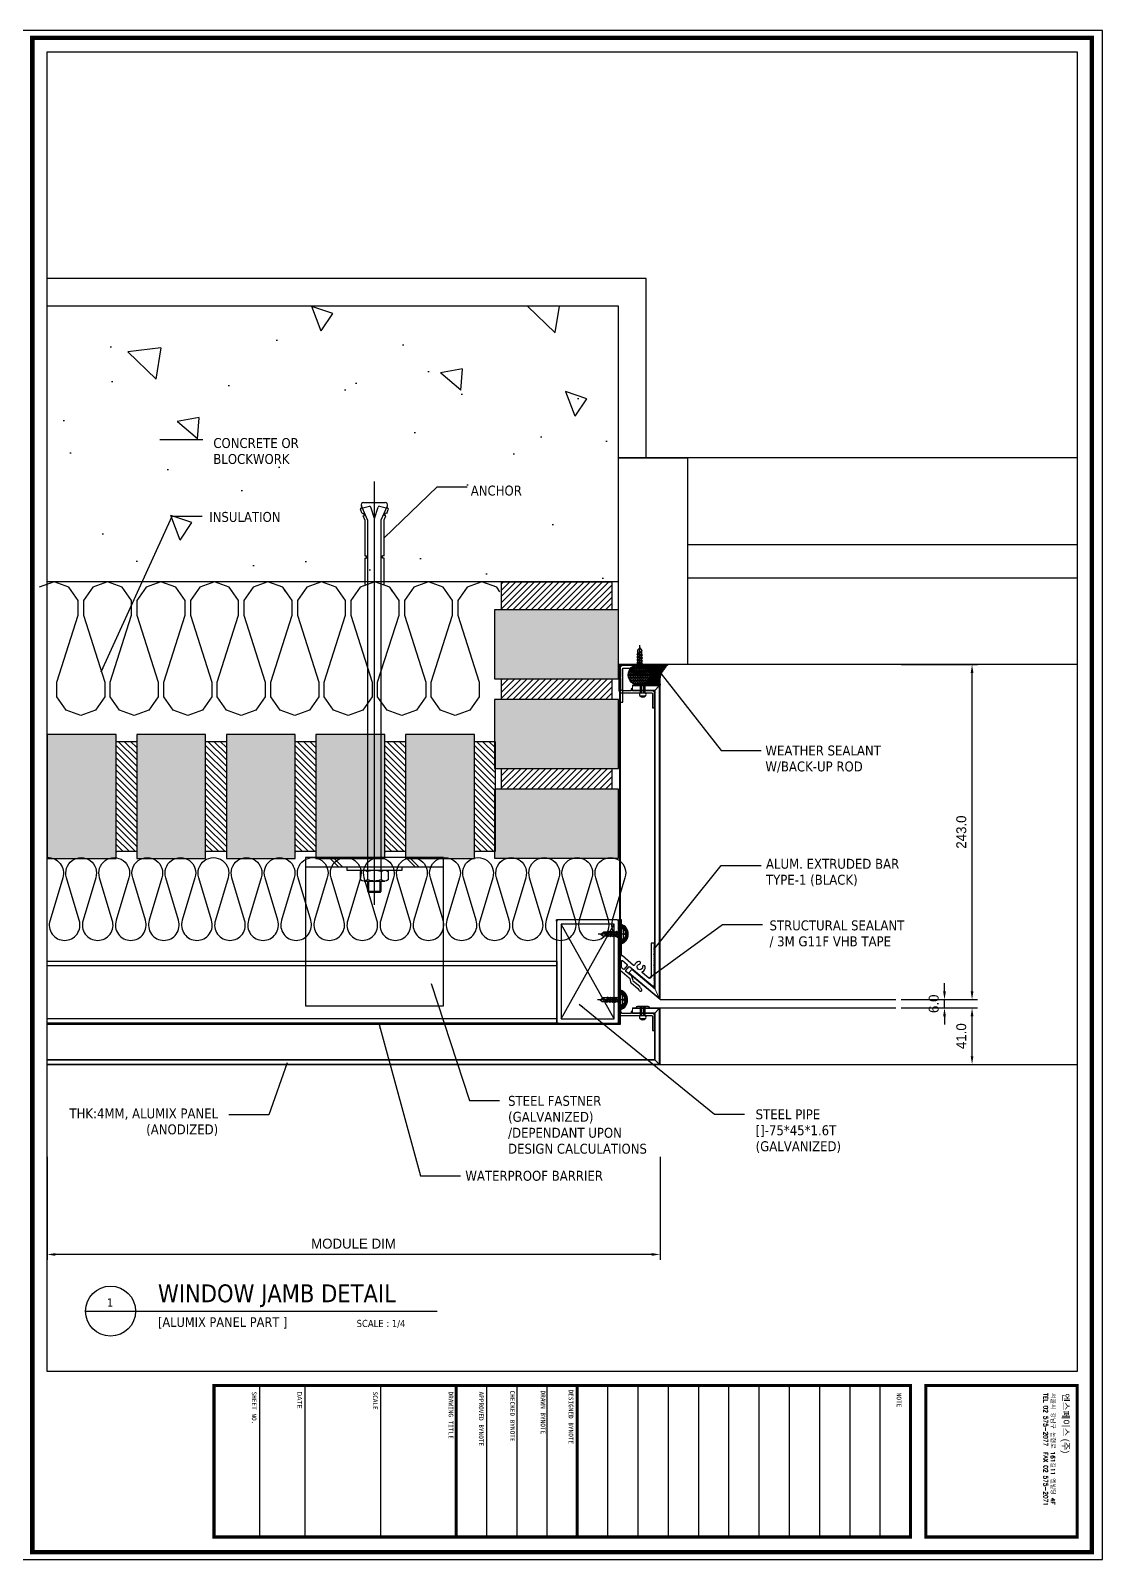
# Model space of a CAD drawing. Header units: millimetres. Extents: x 7297 to 60227, y -7497 to 19324.
# Drawn here: x 9277 to 10055, y 6615 to 7723 of the extents above; entities that cross this region are included whole.
import ezdxf

# ---------------------------------------------------------------- set-up
doc = ezdxf.new("R2010")
doc.units = ezdxf.units.MM
doc.linetypes.add('HIDDEN', pattern=[0.375, 0.25, -0.125])
for name, color, linetype in [('NS_AL_MOLD', 7, 'Continuous'), ('NS_BRACKET_NUTS', 1, 'Continuous'), ('NS_BRICK', 14, 'Continuous'), ('NS_CAULKING', 8, 'Continuous'), ('NS_COL_CYAN', 4, 'Continuous'), ('NS_COL_D-GREY', 8, 'Continuous'), ('NS_COL_GREEN', 3, 'Continuous'), ('NS_COL_MAGENTA', 6, 'Continuous'), ('NS_COL_RED', 1, 'Continuous'), ('NS_COL_WHITE', 7, 'Continuous'), ('NS_COL_YELLOW', 2, 'Continuous'), ('NS_CON', 8, 'Continuous'), ('NS_CON_LINE', 2, 'Continuous'), ('NS_DIM', 1, 'Continuous'), ('NS_FORM', 7, 'Continuous'), ('NS_FRAME', 253, 'Continuous'), ('NS_INSUL', 8, 'Continuous'), ('NS_PIPE_FRAME', 2, 'Continuous'), ('NS_RIVET_SCREW', 1, 'Continuous'), ('NS_TEXT', 2, 'Continuous'), ('NS_WATERPROOF', 150, 'Continuous')]:
    doc.layers.add(name, color=color, linetype=linetype)
doc.layers.add('NS_AL_PANEL', color=32, linetype='Continuous', lineweight=9)
doc.styles.add('Expo M', font='Expo M.ttf')
doc.styles.add('HGTXT', font='romans.shx', dxfattribs={"bigfont": 'whgtxt.shx'})
doc.dimstyles.new('DS2', dxfattribs={"dimscale": 2, "dimtxt": 1.8, "dimasz": 1.5, "dimexe": 1, "dimexo": 1, "dimgap": 0.5, "dimtad": 1, "dimtoh": 1, "dimdec": 1, "dimzin": 1, "dimdsep": 46, "dimtxsty": 'Expo M', "dimcen": 2, "dimadec": 1, "dimazin": 0, "dimtfac": 1, "dimtdec": 4, "dimtix": 1, "dimtmove": 1, "dimatfit": 3, "dimfxl": 1, "dimtolj": 1, "dimtzin": 1, "dimarcsym": 0})
doc.dimstyles.new('N-SPACE', dxfattribs={"dimscale": 4, "dimtxt": 1.8, "dimasz": 1.5, "dimexe": 1, "dimexo": 1, "dimgap": 1, "dimtad": 1, "dimtoh": 1, "dimdec": 1, "dimzin": 1, "dimdsep": 46, "dimtxsty": 'Expo M', "dimcen": 2, "dimclrd": 1, "dimclre": 1, "dimclrt": 2, "dimadec": 1, "dimazin": 0, "dimtfac": 1, "dimtdec": 1, "dimtix": 1, "dimtmove": 1, "dimatfit": 3, "dimfxl": 1, "dimtolj": 1, "dimtzin": 1, "dimarcsym": 0})

# ---------------------------------------------------------------- blocks, each defined once
blk = doc.blocks.new('AL-TEMPLATE')
at = {"color": 8}
for p, q in [((2716.82, 1392.97), (2800.02, 1392.97)), ((2716.82, 1376.33), (2800.02, 1376.33)), ((2716.82, 1359.69), (2800.02, 1359.69)), ((2716.82, 1343.05), (2800.02, 1343.05)), ((2716.82, 1326.41), (2800.02, 1326.41)), ((2716.82, 1309.77), (2800.02, 1309.77)), ((2716.82, 1293.13), (2800.02, 1293.13)), ((2716.82, 1276.49), (2800.02, 1276.49)), ((2716.82, 1259.85), (2800.02, 1259.85)), ((2716.82, 1243.21), (2800.02, 1243.21)), ((2716.82, 1209.93), (2800.02, 1209.93)), ((2716.82, 1193.29), (2800.02, 1193.29)), ((2716.82, 1176.65), (2800.02, 1176.65)), ((2716.82, 1118.41), (2800.02, 1118.41)), ((2716.82, 1076.81), (2800.02, 1076.81)), ((2716.82, 1051.85), (2800.02, 1051.85))]:
    blk.add_line(p, q, dxfattribs=at)
at = {"color": 7, "ltscale": 2}
blk.add_lwpolyline([(1972.34, 1515.25), (1972.34, 921.25), (2812.34, 921.25), (2812.34, 1515.25)], close=True, dxfattribs=at)
at = {"color": 8}
for points, const_width in [([(1976.34, 1509.45), (2808.34, 1509.45), (2808.34, 927.05), (1976.34, 927.05)], 2.5), ([(2716.82, 1501.32), (2800.02, 1501.32), (2800.02, 1418.12), (2716.82, 1418.12)], 1.66), ([(2716.82, 1409.8), (2800.02, 1409.8), (2800.02, 1026.89), (2716.82, 1026.89)], 1.66)]:
    blk.add_lwpolyline(points, close=True, dxfattribs=dict(at, const_width=const_width))
at = {"color": 9}
blk.add_lwpolyline([(1984.07, 1501.32), (2709.08, 1501.32), (2709.08, 935.18), (1984.07, 935.18)], close=True, dxfattribs=at)
at = {"color": 8, "const_width": 1.66}
for points in [[(2716.82, 1226.57), (2800.02, 1226.57)], [(2716.82, 1160.01), (2800.02, 1160.01)]]:
    blk.add_lwpolyline(points, dxfattribs=at)
at = {"color": 146, "true_color": 0x105689, "insert": (2721.06, 1496.93), "char_height": 3.6698, "attachment_point": 1, "style": 'HGTXT'}
blk.add_mtext('{\\fExpo M|b0|i0|c129|p18;엔스페이스 (주)}', dxfattribs=at)
at = {"insert": (2720.94, 1489.17), "char_height": 2.3487, "attachment_point": 1, "style": 'HGTXT'}
blk.add_mtext('서울시 강남구 논현로 161길11 엔빌딩 4F\\PTEL 02 575-2077  FAX 02 575-2071', dxfattribs=at)
at = {"color": 8, "attachment_point": 1}
for s, insert, char_height, width in [('NOTE', (2720.76, 1404.73), 2.556, 438.9676), ('DESIGNED BYNOTE', (2719.01, 1224.39), 2.5559, 438.9676), ('DRAWN BYNOTE', (2719.56, 1209.04), 2.5559, 438.9676), ('CHECKED BYNOTE', (2719.56, 1192.25), 2.5559, 438.9676), ('APPROVED BYNOTE', (2720.1, 1175.04), 2.5559, 438.9676), ('DRAWING TITLE', (2720.1, 1158.4), 2.5559, 438.9675), ('SCALE', (2720.1, 1116.8), 2.556, 438.9675), ('{\\fﾱﾼﾸﾲ|b0|i0|c129|p49;DATE}', (2720.1, 1075.2), 2.5559, 438.9675), ('SHEET NO.', (2720.1, 1050.24), 2.556, 438.9675)]:
    blk.add_mtext(s, dxfattribs=dict(at, insert=insert, char_height=char_height, width=width))
blk = doc.blocks.new('피스')
for p, q in [((-4, 1.5), (-4, 1)), ((-4, 1.5), (4, 1.5)), ((-3, 0), (3, 0)), ((-0.5, 3), (-0.4, 2.3)), ((-0.4, 2.3), (0.4, 2.3)), ((0, 5), (0, -16.8)), ((0.5, 3), (0.4, 2.3)), ((4, 1.5), (4, 1)), ((2, -1.5), (-2, -2)), ((-1.5, -1.5), (-2, -2)), ((-2, -2), (-1.5, -2.5)), ((-1.5, -3.5), (-2, -4)), ((2, -3.5), (-2, -4)), ((-2, -4), (-1.5, -4.5)), ((-1.5, -5.5), (-2, -6)), ((2, -5.5), (-2, -6)), ((-2, -6), (-1.5, -6.5)), ((-1.5, -7.5), (-2, -8)), ((2, -7.5), (-2, -8)), ((-2, -8), (-1.5, -8.5)), ((-1.5, -9.5), (-2, -10)), ((2, -9.5), (-2, -10)), ((-2, -10), (-1.5, -10.5)), ((-1.5, -0.5), (-1.5, -1.5)), ((1.5, -1), (-1.5, -1.5)), ((1.5, -2), (-1.5, -2.5)), ((-1.5, -2.5), (-1.5, -3.5)), ((1.5, -3), (-1.5, -3.5)), ((1.5, -4), (-1.5, -4.5)), ((-1.5, -4.5), (-1.5, -5.5)), ((1.5, -5), (-1.5, -5.5)), ((1.5, -6), (-1.5, -6.5)), ((-1.5, -6.5), (-1.5, -7.5)), ((1.5, -7), (-1.5, -7.5)), ((1.5, -8), (-1.5, -8.5)), ((-1.5, -8.5), (-1.5, -9.5)), ((1.5, -9), (-1.5, -9.5)), ((1.5, -10), (-1.5, -10.5)), ((-1.5, -10.5), (-1.5, -13.5)), ((1.5, -0.5), (1.5, -1)), ((1.5, -1), (2, -1.5)), ((2, -1.5), (1.5, -2)), ((1.5, -2), (1.5, -3)), ((1.5, -3), (2, -3.5)), ((2, -3.5), (1.5, -4)), ((1.5, -4), (1.5, -5)), ((1.5, -5), (2, -5.5)), ((2, -5.5), (1.5, -6)), ((1.5, -6), (1.5, -7)), ((1.5, -7), (2, -7.5)), ((2, -7.5), (1.5, -8)), ((1.5, -8), (1.5, -9)), ((1.5, -9), (2, -9.5)), ((2, -9.5), (1.5, -10)), ((1.5, -10), (1.5, -13)), ((0, -15), (-1.5, -13.5)), ((-1.3, -13.5), (-1.3, -12)), ((0, -15), (-1.3, -13.5)), ((0, -15), (1.5, -13)), ((1.5, -13), (0.6, -11.5))]:
    blk.add_line(p, q)
for centre, radius, start, end in [((0, -3.1), 6.08, 94.7146, 131.1121), ((-3, 1), 1, 180, 270), ((-2, -0.5), 0.5, 0, 90), ((0, -3.1), 6.08, 48.8879, 85.2854), ((2, -0.5), 0.5, 90, 180), ((3, 1), 1, 270, 0), ((-0.3, -12), 1, 30.0863, 180)]:
    blk.add_arc(centre, radius, start, end)
blk = doc.blocks.new('N-SCREW')
blk.add_blockref('피스', (17.3, -1))
blk = doc.blocks.new('HB-AL-PROFILE')
for p, q in [((2543.3, 4114.3), (2539.5, 4109.8)), ((2555.3, 4115.5), (2541.6, 4099.3)), ((2546.8, 4115.6), (2544.3, 4115)), ((2545.2, 4113.1), (2547.6, 4113.8)), ((2553.1, 4122.9), (2547.3, 4116)), ((2548.6, 4114.4), (2551.9, 4118.4)), ((2552.6, 4118.4), (2555.2, 4116.2)), ((2553.5, 4120.3), (2554.4, 4121.3)), ((2556.2, 4117.4), (2553.6, 4119.6)), ((2589.4, 4123.6), (2554.7, 4123.6)), ((2555.1, 4121.6), (2559.3, 4121.6)), ((2556.3, 4112.9), (2563.1, 4120.9)), ((2559.7, 4120.8), (2556.9, 4117.4)), ((2564.6, 4121.6), (2578.6, 4121.6)), ((2578.6, 4121.6), (2578.9, 4121.9)), ((2578.9, 4121.9), (2579.2, 4121.6)), ((2579.2, 4121.6), (2589.4, 4121.6)), ((2589.4, 4121.6), (2589.4, 4123.6)), ((2539.5, 4109.8), (2538, 4108.7)), ((2541, 4108.4), (2544.6, 4112.8)), ((2547, 4101.8), (2550.9, 4106.4)), ((2542.4, 4097.6), (2545.3, 4097.6)), ((2545.3, 4097.6), (2545.8, 4098.1)), ((2545.8, 4098.1), (2546.3, 4097.6)), ((2546.3, 4097.6), (2546.8, 4098.1)), ((2546.8, 4098.1), (2547.3, 4097.6)), ((2547.3, 4097.6), (2547.8, 4098.1)), ((2572.3, 4100.1), (2547.8, 4100.1)), ((2547.8, 4098.1), (2548.3, 4097.6)), ((2548.3, 4097.6), (2548.8, 4098.1)), ((2548.8, 4098.1), (2549.3, 4097.6)), ((2549.3, 4097.6), (2549.8, 4098.1)), ((2549.8, 4098.1), (2550.3, 4097.6)), ((2550.3, 4097.6), (2550.8, 4098.1)), ((2550.8, 4098.1), (2551.3, 4097.6)), ((2551.3, 4097.6), (2551.8, 4098.1)), ((2551.8, 4098.1), (2552.3, 4097.6)), ((2552.3, 4097.6), (2552.8, 4098.1)), ((2552.8, 4098.1), (2553.3, 4097.6)), ((2553.3, 4097.6), (2553.8, 4098.1)), ((2553.8, 4098.1), (2554.3, 4097.6)), ((2554.3, 4097.6), (2554.8, 4098.1)), ((2554.8, 4098.1), (2555.3, 4097.6)), ((2555.3, 4097.6), (2555.8, 4098.1)), ((2555.8, 4098.1), (2556.3, 4097.6)), ((2556.3, 4097.6), (2556.8, 4098.1)), ((2556.8, 4098.1), (2557.3, 4097.6)), ((2557.3, 4097.6), (2557.8, 4098.1)), ((2557.8, 4098.1), (2558.3, 4097.6)), ((2558.3, 4097.6), (2558.8, 4098.1)), ((2558.8, 4098.1), (2559.3, 4097.6)), ((2559.3, 4097.6), (2559.8, 4098.1)), ((2559.8, 4098.1), (2560.3, 4097.6)), ((2560.3, 4097.6), (2560.8, 4098.1)), ((2560.8, 4098.1), (2561.3, 4097.6)), ((2561.3, 4097.6), (2561.8, 4098.1)), ((2561.8, 4098.1), (2562.3, 4097.6)), ((2562.3, 4097.6), (2562.8, 4098.1)), ((2562.8, 4098.1), (2563.3, 4097.6)), ((2563.3, 4097.6), (2563.8, 4098.1)), ((2563.8, 4098.1), (2564.3, 4097.6)), ((2564.3, 4097.6), (2564.8, 4098.1)), ((2564.8, 4098.1), (2565.3, 4097.6)), ((2565.3, 4097.6), (2565.8, 4098.1)), ((2565.8, 4098.1), (2566.3, 4097.6)), ((2566.3, 4097.6), (2566.8, 4098.1)), ((2566.8, 4098.1), (2567.3, 4097.6)), ((2567.3, 4097.6), (2567.8, 4098.1)), ((2567.8, 4098.1), (2568.3, 4097.6)), ((2568.3, 4097.6), (2568.8, 4098.1)), ((2568.8, 4098.1), (2569.3, 4097.6)), ((2569.3, 4097.6), (2569.8, 4098.1)), ((2569.8, 4098.1), (2570.3, 4097.6)), ((2570.3, 4097.6), (2572.3, 4097.6)), ((2572.3, 4097.6), (2572.3, 4100.1))]:
    blk.add_line(p, q)
for centre, radius, start, end in [((2544.8, 4113.1), 2, 104.7698, 140), ((2547.1, 4115.7), 2, 284.7698, 320), ((2554.7, 4121.6), 2, 90, 140), ((2538.5, 4107.8), 1, 122.9724, 302.9724), ((2530.1, 4121), 16.6, 302.5854, 310.7214), ((2555.1, 4108.3), 4, 210.5288, 270.5288), ((2555.2, 4105.3), 1, 270.5288, 90.5288), ((2555.1, 4108.3), 4, 9.4712, 69.4712), ((2558.1, 4108.8), 1, 189.4712, 9.4712), ((2542.4, 4098.6), 1, 140, 270)]:
    blk.add_arc(centre, radius, start, end)
at = {"extrusion": (0, 0, -1)}
for centre, radius, start, end in [((-2546.5, 4116.6), 1, 220, 255.2302), ((-2552.3, 4118), 0.5, 40, 130), ((-2553.9, 4120), 0.5, 310, 40), ((-2555.1, 4120.6), 1, 40, 90), ((-2554.9, 4115.9), 0.5, 130, 220), ((-2556.5, 4117.8), 0.5, 220, 310), ((-2559.3, 4121.1), 0.5, 90, 220), ((-2564.6, 4119.6), 2, 40, 90), ((-2551.3, 4106.1), 0.5, 40, 149.4712), ((-2555.1, 4108.3), 2, 269.4712, 170.5288), ((-2556.7, 4112.6), 0.5, 290.5288, 40), ((-2547.8, 4101.1), 1, 270, 40)]:
    blk.add_arc(centre, radius, start, end, dxfattribs=at)
at = {"extrusion": (-1.29862e-12, 2.04749e-12, -1)}
blk.add_arc((-2545.4, 4112.2, 0), 1, 40, 75.2302, dxfattribs=at)
blk = doc.blocks.new('AL-PROFILE')
for p, q in [((2521.3, 4123.6), (2519.8, 4122.1)), ((2519.8, 4122.1), (2519.8, 4099.6)), ((2537, 4123.6), (2521.3, 4123.6)), ((2521.3, 4121.1), (2522.3, 4122.1)), ((2521.3, 4114.6), (2521.3, 4121.1)), ((2522.3, 4114.6), (2521.3, 4114.6)), ((2522.3, 4122.1), (2530.5, 4122.1)), ((2530.5, 4122.1), (2531, 4122.6)), ((2531, 4122.6), (2531.5, 4122.1)), ((2531.5, 4122.1), (2537, 4122.1)), ((2537, 4122.1), (2537, 4123.6)), ((2517.4, 4104.4, 0), (2517.4, 4107.9, 0)), ((2519.8, 4107.9), (2526.3, 4107.9)), ((2519.8, 4106.9), (2526.3, 4106.9)), ((2519.8, 4105.4), (2526.3, 4105.4)), ((2519.8, 4104.4), (2526.3, 4104.4)), ((2521.3, 4098.6), (2521.3, 4113.6)), ((2521.3, 4113.6), (2522.3, 4113.6)), ((2526.3, 4102.3), (2526.3, 4110)), ((2519.3, 4099.1), (2508.8, 4099.1)), ((2508.8, 4099.1), (2508.8, 4097.6)), ((2508.8, 4097.6), (2520.3, 4097.6)), ((2519.8, 4099.6), (2519.3, 4099.1)), ((2520.3, 4097.6), (2521.3, 4098.6))]:
    blk.add_line(p, q)
at = {"ltscale": 3}
for p, q in [((2519.8, 4107.9), (2519.8, 4104.4)), ((2525.3, 4111), (2525.3, 4101.2))]:
    blk.add_line(p, q, dxfattribs=at)
for centre, radius, start, end in [((2522.3, 4114.1), 0.5, 270, 90), ((2518.9, 4106.1, 0), 2.2, 133.0029, 226.9971), ((2518.6, 4107.3), 1.3, 27.3471, 152.6529), ((2518.6, 4105), 1.3, 207.3471, 332.6529), ((2525.3, 4110), 1.05, 0, 90), ((2525.3, 4102.3), 1.05, 270, 0)]:
    blk.add_arc(centre, radius, start, end)
blk = doc.blocks.new('*D275')
at = {"layer": 'NS_DIM', "color": 1, "lineweight": -2, "transparency": 16777216}
for p, q in [((9289.5, 6906.5), (9289.5, 6831.8)), ((9734.2, 6906.5), (9734.2, 6831.8)), ((9728.2, 6835.8), (9295.5, 6835.8))]:
    blk.add_line(p, q, dxfattribs=at)
at = {"layer": 'NS_DIM', "color": 1, "transparency": 16777216}
for points in [[(9295.5, 6836.8), (9295.5, 6834.8), (9289.5, 6835.8)], [(9728.2, 6836.8), (9728.2, 6834.8), (9734.2, 6835.8)]]:
    blk.add_solid(points, dxfattribs=at)
at = {"layer": 'NS_DIM', "color": 2, "transparency": 16777216, "insert": (9511.8, 6843.6), "char_height": 7.2, "attachment_point": 5, "style": 'Expo M'}
blk.add_mtext('\\A1;MODULE DIM', dxfattribs=at)
blk = doc.blocks.new('*D276')
at = {"layer": 'NS_DIM', "color": 1, "lineweight": -2, "transparency": 16777216}
for p, q in [((9909.2, 7014.6), (9964.6, 7014.6)), ((9960.6, 6979.6), (9960.6, 7008.6)), ((9909.2, 6973.6), (9964.6, 6973.6))]:
    blk.add_line(p, q, dxfattribs=at)
at = {"layer": 'NS_DIM', "color": 1, "transparency": 16777216}
for points in [[(9959.6, 7008.6), (9961.6, 7008.6), (9960.6, 7014.6)], [(9959.6, 6979.6), (9961.6, 6979.6), (9960.6, 6973.6)]]:
    blk.add_solid(points, dxfattribs=at)
at = {"layer": 'NS_DIM', "color": 2, "transparency": 16777216, "insert": (9952.8, 6994.1), "char_height": 7.2, "attachment_point": 5, "rotation": 90, "style": 'Expo M'}
blk.add_mtext('\\A1;41.0', dxfattribs=at)
blk = doc.blocks.new('*D277')
at = {"layer": 'NS_DIM', "color": 1, "lineweight": -2, "transparency": 16777216}
for p, q in [((9940.6, 7026.6), (9940.6, 7032.6)), ((9909.2, 7020.6), (9944.6, 7020.6)), ((9940.6, 7014.6), (9940.6, 7020.6)), ((9909.2, 7014.6), (9944.6, 7014.6)), ((9940.6, 7008.6), (9940.6, 7002.6))]:
    blk.add_line(p, q, dxfattribs=at)
at = {"layer": 'NS_DIM', "color": 1, "transparency": 16777216}
for points in [[(9939.6, 7026.6), (9941.6, 7026.6), (9940.6, 7020.6)], [(9939.6, 7008.6), (9941.6, 7008.6), (9940.6, 7014.6)]]:
    blk.add_solid(points, dxfattribs=at)
at = {"layer": 'NS_DIM', "color": 2, "transparency": 16777216, "insert": (9932.8, 7017.6), "char_height": 7.2, "attachment_point": 5, "rotation": 90, "style": 'Expo M'}
blk.add_mtext('\\A1;6.0', dxfattribs=at)
blk = doc.blocks.new('*D278')
at = {"layer": 'NS_DIM', "color": 1, "lineweight": -2, "transparency": 16777216}
for p, q in [((9909.2, 7263.6), (9964.6, 7263.6)), ((9960.6, 7026.6), (9960.6, 7257.6)), ((9909.2, 7020.6), (9964.6, 7020.6))]:
    blk.add_line(p, q, dxfattribs=at)
at = {"layer": 'NS_DIM', "color": 1, "transparency": 16777216}
for points in [[(9959.6, 7257.6), (9961.6, 7257.6), (9960.6, 7263.6)], [(9959.6, 7026.6), (9961.6, 7026.6), (9960.6, 7020.6)]]:
    blk.add_solid(points, dxfattribs=at)
at = {"layer": 'NS_DIM', "color": 2, "transparency": 16777216, "insert": (9952.8, 7142.1), "char_height": 7.2, "attachment_point": 5, "rotation": 90, "style": 'Expo M'}
blk.add_mtext('\\A1;243.0', dxfattribs=at)
blk = doc.blocks.new('*U99')
for p, q in [((1, 75), (0, 75)), ((0, 74), (0, 75)), ((0, 74), (0, 1)), ((44, 75), (1, 75)), ((3.2, 3.2), (41.8, 71.8)), ((41.8, 3.2), (3.2, 71.8)), ((44, 75), (45, 75)), ((45, 74), (45, 75)), ((45, 1), (45, 74)), ((0, 1), (0, 0)), ((1, 0), (0, 0)), ((45, 1), (45, 0)), ((1, 0), (44, 0)), ((44, 0), (45, 0))]:
    blk.add_line(p, q)
blk.add_lwpolyline([(3.2, 71.8), (3.2, 3.2), (41.8, 3.2), (41.8, 71.8)], close=True)
for centre, start, end in [((1, 74), 90, 180), ((44, 74), 0, 90), ((1, 1), 180, 270), ((44, 1), 270, 0)]:
    blk.add_arc(centre, 1, start, end)
blk = doc.blocks.new('*U159')
blk.add_lwpolyline([(0, 0), (45, 0), (45, 369.7), (0, 369.7)], close=True)
at = {"linetype": 'HIDDEN'}
blk.add_lwpolyline([(3.2, 0), (41.8, 0), (41.8, 369.7), (3.2, 369.7)], close=True, dxfattribs=at)

msp = doc.modelspace()

# ---------------------------------------------------------------- hatches: boundary and pattern name
at = {"layer": 'NS_CAULKING'}
h = msp.add_hatch(dxfattribs=at)
h.set_pattern_fill('HONEY', color=256, scale=0.224999, angle=-90, style=0)
h.set_pattern_definition([(270, (1378794.41114, -903695.05285), (0.61866543144, -1.07155996483), [0.7143733099, -1.4287466198]), (30, (1378794.41114, -903695.05285), (0.6186654355, 1.07155996248), [0.7143733099, -1.4287466198]), (330, (1378794.41114, -903695.05285), (1.23733086694, -2.34e-09), [-1.4287466198, 0.7143733099])])
edge = h.paths.add_edge_path()
edge.add_arc((9718.65, 7256.1), 7.5, 630, 990, ccw=False)
h = msp.add_hatch(dxfattribs=at)
h.set_pattern_fill('ANSI37', color=256, scale=0.224999, style=0)
h.set_pattern_definition([(45, (842610.5653, 1372690.2977), (-0.50513821172, 0.50513821172), []), (135, (842610.5653, 1372690.2977), (-0.50513821172, -0.50513821172), [])])
h.paths.add_polyline_path([(9722.93, 7248.6), (9718.65, 7248.6, 1.0004219), (9718.65, 7263.6), (9740.12, 7263.6, 0.2849357), (9734.18, 7248.6)])
h = msp.add_hatch(dxfattribs=at)
h.set_pattern_fill('ANSI37', color=256, scale=5, angle=270, style=0)
h.set_pattern_definition([(315, (13738.10935, 4583.6474), (0.44194174, 0.44194174), []), (45, (13738.10935, 4583.6474), (-0.44194174, 0.44194174), [])])
h.paths.add_polyline_path([(9707.68, 7072.1, -0.160163), (9709.16, 7068.6), (9708.49, 7068.5), (9708.49, 7068.1), (9711.18, 7068.1, 0.3187278), (9706.18, 7075.14), (9706.18, 7071.1, -0.4142136), (9707.18, 7072.1)])
h.paths.add_polyline_path([(9711.18, 7068.1), (9708.49, 7068.1), (9708.49, 7067.7), (9709.16, 7067.6, -0.160163), (9707.68, 7064.1), (9707.18, 7064.1, -0.4142136), (9706.18, 7065.1), (9706.18, 7061.06, 0.3187278)])
h = msp.add_hatch(dxfattribs=at)
h.set_pattern_fill('ANSI37', color=256, scale=5, angle=270, style=0)
h.set_pattern_definition([(315, (13737.60935, 4535.9364), (0.44194174, 0.44194174), []), (45, (13737.60935, 4535.9364), (-0.44194174, 0.44194174), [])])
h.paths.add_polyline_path([(9707.18, 7024.39, -0.160163), (9708.66, 7020.89), (9707.99, 7020.79), (9707.99, 7020.39), (9710.68, 7020.39, 0.3187278), (9705.68, 7027.43), (9705.68, 7023.39, -0.4142136), (9706.68, 7024.39)])
h.paths.add_polyline_path([(9710.68, 7020.39), (9707.99, 7020.39), (9707.99, 7019.99), (9708.66, 7019.89, -0.160163), (9707.18, 7016.39), (9706.68, 7016.39, -0.4142136), (9705.68, 7017.39), (9705.68, 7013.35, 0.3187278)])
at = {"layer": 'NS_COL_D-GREY'}
h = msp.add_hatch(dxfattribs=at)
h.set_pattern_fill('ANSI31', color=256)
h.set_pattern_definition([(45, (17816.0706, -77085.4166), (-2.24506403, 2.24506403), [])])
h.paths.add_polyline_path([(9619.18, 7323.6), (9699.18, 7323.6), (9699.18, 7303.28), (9619.18, 7303.28)])
h = msp.add_hatch(dxfattribs=at)
h.set_pattern_fill('ANSI31', color=256)
h.set_pattern_definition([(45, (17816.0706, -77150.4166), (-2.24506403, 2.24506403), [])])
h.paths.add_polyline_path([(9619.18, 7253.28), (9699.18, 7253.28), (9699.18, 7238.28), (9619.18, 7238.28)])
h = msp.add_hatch(dxfattribs=at)
h.set_pattern_fill('ANSI31', color=256, angle=90)
h.set_pattern_definition([(135, (93743.2056, 15324.814), (-2.24506403, -2.24506403), [])])
h.paths.add_polyline_path([(9339.51, 7127.93), (9339.51, 7207.93), (9354.51, 7207.93), (9354.51, 7127.93)])
h = msp.add_hatch(dxfattribs=at)
h.set_pattern_fill('ANSI31', color=256, angle=90)
h.set_pattern_definition([(135, (93808.2056, 15324.814), (-2.24506403, -2.24506403), [])])
h.paths.add_polyline_path([(9404.51, 7127.93), (9404.51, 7207.93), (9419.51, 7207.93), (9419.51, 7127.93)])
h = msp.add_hatch(dxfattribs=at)
h.set_pattern_fill('ANSI31', color=256, angle=90)
h.set_pattern_definition([(135, (93873.2056, 15324.814), (-2.24506403, -2.24506403), [])])
h.paths.add_polyline_path([(9469.51, 7127.93), (9469.51, 7207.93), (9484.51, 7207.93), (9484.51, 7127.93)])
h = msp.add_hatch(dxfattribs=at)
h.set_pattern_fill('ANSI31', color=256, angle=90)
h.set_pattern_definition([(135, (93938.2056, 15324.814), (-2.24506403, -2.24506403), [])])
h.paths.add_polyline_path([(9534.51, 7127.93), (9534.51, 7207.93), (9549.51, 7207.93), (9549.51, 7127.93)])
h = msp.add_hatch(dxfattribs=at)
h.set_pattern_fill('ANSI31', color=256, angle=90)
h.set_pattern_definition([(135, (94003.2056, 15324.814), (-2.24506403, -2.24506403), [])])
h.paths.add_polyline_path([(9599.51, 7127.93), (9599.51, 7207.93), (9614.51, 7207.93), (9614.51, 7127.93)])
h = msp.add_hatch(dxfattribs=at)
h.set_pattern_fill('ANSI31', color=256)
h.set_pattern_definition([(45, (17816.0706, -77215.4166), (-2.24506403, 2.24506403), [])])
h.paths.add_polyline_path([(9619.18, 7188.28), (9699.18, 7188.28), (9699.18, 7173.28), (9619.18, 7173.28)])
at = {"layer": 'NS_COL_RED'}
h = msp.add_hatch(dxfattribs=at)
h.set_pattern_fill('ANSI37', color=256, scale=5, style=0)
h.set_pattern_definition([(45, (12150.43426, 11272.0436), (-0.44194174, 0.44194174), []), (135, (12150.43426, 11272.0436), (-0.44194174, -0.44194174), [])])
h.paths.add_polyline_path([(9723.43, 7259.4, -0.160163), (9719.93, 7257.92), (9719.83, 7258.6), (9719.43, 7258.6), (9719.43, 7255.91, 0.3187278), (9726.48, 7260.9), (9722.43, 7260.9, -0.4142136), (9723.43, 7259.9)])
h.paths.add_polyline_path([(9719.43, 7255.91), (9719.43, 7258.6), (9719.03, 7258.6), (9718.93, 7257.92, -0.160163), (9715.43, 7259.4), (9715.43, 7259.9, -0.4142136), (9716.43, 7260.9), (9712.39, 7260.9, 0.3187278)])
at = {"layer": 'NS_CON'}
h = msp.add_hatch(dxfattribs=at)
h.set_pattern_fill('AR-CONC', color=256, angle=90)
h.set_pattern_definition([(140, (-3629.36, 124938.61), (15.93909, 182.18467), [19.05, -209.55]), (85, (-3629.36, 124938.61), (-191.05685, -35.24342), [15.24, -167.64058]), (190.45144, (-3628.04, 124953.8), (-175.11775, 146.94125), [16.19, -178.09024]), (136.1842, (-3680.16, 124938.61), (42.04233, 271.07904), [28.575, -314.325]), (186.63556, (-3676.66, 124961.2), (-247.4261, 237.40413), [24.285, -267.1356]), (81.18415, (-3680.16, 124938.6), (-247.4261, 237.40413), [22.85997, -251.4597]), (111, (-3667.46, 124964.01), (102.2652, 151.6144), [19.05, -209.55]), (56, (-3667.46, 124964.01), (-184.18797, 61.80203), [15.24, -167.64]), (161.45145, (-3658.94, 124976.65), (-81.92277, 213.41642), [16.19, -178.08994]), (127.5, (-3629.364, 124938.61), (-84.55504, 3.088603), [0, -165.608, 0, -170.18, 0, -168.275]), (97.5, (-3629.36, 124938.61), (-100.180575, 66.81966), [0, -97.028, 0, -161.798, 0, -64.135]), (57.5, (-3629.364, 124881.97), (5.728744, 135.590595), [0, -63.5, 0, -198.12, 0, -262.89]), (47.5, (-3629.36, 124856.57), (-25.42649, 148.12918), [0, -82.55, 0, -131.572, 0, -186.69])])
h.paths.add_polyline_path([(9289.51, 7323.6), (9289.51, 7523.6), (9704.18, 7523.6), (9704.18, 7323.6)])
h = msp.add_hatch(color=256, dxfattribs=at)
h.dxf.hatch_style = 1
h.paths.add_polyline_path([(9614.18, 7253.28), (9704.18, 7253.28), (9704.18, 7303.28), (9614.18, 7303.28)])
h = msp.add_hatch(color=256, dxfattribs=at)
h.dxf.hatch_style = 1
h.paths.add_polyline_path([(9614.18, 7188.28), (9704.18, 7188.28), (9704.18, 7238.28), (9614.18, 7238.28)])
h = msp.add_hatch(color=256, dxfattribs=at)
h.dxf.hatch_style = 1
h.paths.add_polyline_path([(9339.51, 7122.93), (9339.51, 7212.93), (9289.51, 7212.93), (9289.51, 7122.93)])
h = msp.add_hatch(color=256, dxfattribs=at)
h.dxf.hatch_style = 1
h.paths.add_polyline_path([(9404.51, 7122.93), (9404.51, 7212.93), (9354.51, 7212.93), (9354.51, 7122.93)])
h = msp.add_hatch(color=256, dxfattribs=at)
h.dxf.hatch_style = 1
h.paths.add_polyline_path([(9469.51, 7122.93), (9469.51, 7212.93), (9419.51, 7212.93), (9419.51, 7122.93)])
h = msp.add_hatch(color=256, dxfattribs=at)
h.dxf.hatch_style = 1
h.paths.add_polyline_path([(9534.51, 7122.93), (9534.51, 7212.93), (9484.51, 7212.93), (9484.51, 7122.93)])
h = msp.add_hatch(color=256, dxfattribs=at)
h.dxf.hatch_style = 1
h.paths.add_polyline_path([(9599.51, 7122.93), (9599.51, 7212.93), (9549.51, 7212.93), (9549.51, 7122.93)])
h = msp.add_hatch(color=256, dxfattribs=at)
h.dxf.hatch_style = 1
h.paths.add_polyline_path([(9614.18, 7123.28), (9704.18, 7123.28), (9704.18, 7173.28), (9614.18, 7173.28)])

# ---------------------------------------------------------------- linework, layer by layer
at = {"layer": 'NS_AL_PANEL'}
for p, q in [((9713.18, 7244.6), (9712.18, 7244.6)), ((9734.18, 7248.6), (9714.18, 7248.6)), ((9714.18, 7248.6), (9714.18, 7244.6)), ((9733.68, 7248.1), (9714.18, 7248.1)), ((9730.68, 7245.1), (9714.18, 7245.1)), ((9730.18, 7244.6), (9714.18, 7244.6)), ((9730.18, 7244.6), (9733.68, 7248.1)), ((9730.18, 7029.18), (9730.18, 7244.6)), ((9730.68, 7028.11), (9730.68, 7245.1)), ((9733.68, 7248.1), (9733.68, 7021.67)), ((9734.18, 7248.6), (9734.18, 7020.6)), ((9711.4, 7039.72), (9713.97, 7042.78)), ((9713.65, 7042.4), (9730.68, 7028.11)), ((9713.97, 7042.78), (9730.18, 7029.18)), ((9734.18, 7020.6), (9711.4, 7039.72)), ((9733.68, 7021.67), (9711.72, 7040.1)), ((9730.18, 7029.18), (9733.68, 7021.67)), ((9714.18, 7010.6), (9714.18, 7014.6)), ((9734.18, 7014.6), (9714.18, 7014.6)), ((9733.68, 7014.1), (9714.18, 7014.1)), ((9730.68, 7011.1), (9714.18, 7011.1)), ((9730.18, 7010.6), (9714.18, 7010.6)), ((9730.18, 7010.6), (9733.68, 7014.1)), ((9730.18, 7010.6), (9730.18, 6977.3)), ((9730.68, 7011.1), (9730.68, 6976.8)), ((9733.68, 7014.1), (9733.68, 6973.8)), ((9734.18, 7014.6), (9734.18, 6973.3)), ((9730.18, 6977.3), (9289.51, 6977.3)), ((9730.68, 6976.8), (9289.51, 6976.8)), ((9730.18, 6977.3), (9733.68, 6973.8)), ((9733.68, 6973.8), (9289.51, 6973.8)), ((9734.18, 6973.3), (9289.51, 6973.3))]:
    msp.add_line(p, q, dxfattribs=at)
msp.add_arc((9719.43, 7263.37), 7.46, 199.2859, 340.7141, dxfattribs=at)
at = {"layer": 'NS_BRACKET_NUTS'}
msp.add_line((9576.97, 7116.6), (9476.97, 7116.6), dxfattribs=at)
msp.add_lwpolyline([(9576.97, 7016.1), (9576.97, 7123.6), (9476.97, 7123.6), (9476.97, 7016.1)], close=True, dxfattribs=at)
at = {"layer": 'NS_BRICK'}
for points in [[(9614.18, 7253.28), (9704.18, 7253.28), (9704.18, 7303.28), (9614.18, 7303.28)], [(9614.18, 7188.28), (9704.18, 7188.28), (9704.18, 7238.28), (9614.18, 7238.28)], [(9339.51, 7122.93), (9339.51, 7212.93), (9289.51, 7212.93), (9289.51, 7122.93)], [(9404.51, 7122.93), (9404.51, 7212.93), (9354.51, 7212.93), (9354.51, 7122.93)], [(9469.51, 7122.93), (9469.51, 7212.93), (9419.51, 7212.93), (9419.51, 7122.93)], [(9534.51, 7122.93), (9534.51, 7212.93), (9484.51, 7212.93), (9484.51, 7122.93)], [(9599.51, 7122.93), (9599.51, 7212.93), (9549.51, 7212.93), (9549.51, 7122.93)], [(9614.18, 7123.28), (9704.18, 7123.28), (9704.18, 7173.28), (9614.18, 7173.28)]]:
    msp.add_lwpolyline(points, close=True, dxfattribs=at)
at = {"layer": 'NS_CAULKING'}
msp.add_circle((9718.65, 7256.1, 0), 7.5, dxfattribs=at)
for centre, radius, start, end in [((9749.25, 7251.31), 15.3, 126.58603, 190.20262), ((9703.72, 7068.1), 7.46, 289.2859, 70.7141), ((9703.22, 7020.39), 7.46, 289.2859, 70.7141)]:
    msp.add_arc(centre, radius, start, end, dxfattribs=at)
at = {"layer": 'NS_COL_CYAN'}
for p, q in [((10036.81, 7413.6), (9704.18, 7413.6)), ((9754.18, 7350.6), (10036.81, 7350.6)), ((9754.18, 7326.6), (10036.81, 7326.6)), ((10036.81, 7263.6), (9704.18, 7263.6))]:
    msp.add_line(p, q, dxfattribs=at)
msp.add_lwpolyline([(9704.18, 7263.6), (9704.18, 7413.6), (9754.18, 7413.6), (9754.18, 7263.6), (9704.18, 7263.6)], dxfattribs=at)
at = {"layer": 'NS_COL_D-GREY'}
msp.add_line((9734.18, 6973.6), (10036.81, 6973.6), dxfattribs=at)
for points in [[(9619.18, 7323.6), (9699.18, 7323.6), (9699.18, 7303.28), (9619.18, 7303.28)], [(9619.18, 7253.28), (9699.18, 7253.28), (9699.18, 7238.28), (9619.18, 7238.28)], [(9339.51, 7127.93), (9339.51, 7207.93), (9354.51, 7207.93), (9354.51, 7127.93)], [(9404.51, 7127.93), (9404.51, 7207.93), (9419.51, 7207.93), (9419.51, 7127.93)], [(9469.51, 7127.93), (9469.51, 7207.93), (9484.51, 7207.93), (9484.51, 7127.93)], [(9534.51, 7127.93), (9534.51, 7207.93), (9549.51, 7207.93), (9549.51, 7127.93)], [(9599.51, 7127.93), (9599.51, 7207.93), (9614.51, 7207.93), (9614.51, 7127.93)], [(9619.18, 7188.28), (9699.18, 7188.28), (9699.18, 7173.28), (9619.18, 7173.28)]]:
    msp.add_lwpolyline(points, close=True, dxfattribs=at)
at = {"layer": 'NS_COL_GREEN'}
for p, q in [((9521.97, 7368.6), (9517.56, 7378.77)), ((9519.09, 7381.1), (9534.85, 7381.1)), ((9531.97, 7368.6), (9536.38, 7378.77)), ((9521.97, 7368.6), (9521.97, 7114.6)), ((9531.97, 7114.6), (9531.97, 7368.6))]:
    msp.add_line(p, q, dxfattribs=at)
msp.add_lwpolyline([(9707.18, 7236.4), (9707.18, 7260.9), (9731.68, 7260.9), (9731.68, 7262.9), (9707.18, 7262.9, 0.4142136), (9705.18, 7260.9), (9705.18, 7236.4)], format="xyb", close=True, dxfattribs=at)
for centre, start, end in [((9519.09, 7379.43), 90, 203.42869), ((9534.85, 7379.43), 336.57131, 90)]:
    msp.add_arc(centre, 1.67, start, end, dxfattribs=at)
at = {"layer": 'NS_COL_MAGENTA'}
for p, q in [((9724.18, 7543.6), (9289.51, 7543.6)), ((9724.18, 7413.6), (9724.18, 7543.6))]:
    msp.add_line(p, q, dxfattribs=at)
at = {"layer": 'NS_COL_RED'}
for p, q in [((9526.97, 7089.43), (9526.97, 7396.3)), ((9526.97, 7381.1), (9526.97, 7381.1))]:
    msp.add_line(p, q, dxfattribs=at)
at = {"layer": 'NS_COL_RED', "ltscale": 8}
for p, q in [((9501.13, 7116.6), (9494.13, 7123.6)), ((9503.96, 7116.6), (9496.96, 7123.6)), ((9556.7, 7116.6), (9549.7, 7123.6)), ((9559.53, 7116.6), (9552.53, 7123.6))]:
    msp.add_line(p, q, dxfattribs=at)
at = {"layer": 'NS_COL_WHITE'}
for p, q in [((9546.97, 7116.6), (9506.97, 7116.6)), ((9506.97, 7116.6), (9506.97, 7114.6)), ((9506.97, 7114.6), (9546.97, 7114.6)), ((9519.47, 7114.6), (9534.47, 7114.6)), ((9519.47, 7114.6), (9534.47, 7114.6)), ((9546.97, 7114.6), (9546.97, 7116.6)), ((9317.4, 6794.68), (9572.54, 6794.68))]:
    msp.add_line(p, q, dxfattribs=at)
msp.add_circle((9335.54, 6794.68), 18.14, dxfattribs=at)
at = {"layer": 'NS_COL_YELLOW'}
for p, q in [((9518.08, 7373.11), (9516.92, 7376.02)), ((9517.51, 7377.15), (9523.31, 7378.43)), ((9526.97, 7369.43), (9524.28, 7377.87)), ((9526.97, 7369.43), (9529.66, 7377.87)), ((9530.63, 7378.43), (9536.43, 7377.15)), ((9535.86, 7373.11), (9537.02, 7376.02)), ((9518.08, 7373.11), (9518.99, 7373.45)), ((9518.77, 7371.39), (9519.68, 7371.75)), ((9519.89, 7368.6), (9518.77, 7371.39)), ((9519.68, 7371.75), (9518.99, 7373.45)), ((9519.89, 7368.6), (9519.89, 7342.43)), ((9534.05, 7368.6), (9535.17, 7371.39)), ((9534.05, 7342.43), (9534.05, 7368.6)), ((9534.26, 7371.75), (9534.95, 7373.45)), ((9535.17, 7371.39), (9534.26, 7371.75)), ((9535.86, 7373.11), (9534.95, 7373.45)), ((9519.89, 7342.43), (9521.14, 7342.43)), ((9519.89, 7340.77), (9519.89, 7321.6)), ((9519.89, 7340.77), (9521.14, 7340.77)), ((9521.14, 7340.77), (9521.14, 7342.43)), ((9532.8, 7340.77), (9532.8, 7342.43)), ((9534.05, 7342.43), (9532.8, 7342.43)), ((9534.05, 7340.77), (9532.8, 7340.77)), ((9534.05, 7321.6), (9534.05, 7340.77)), ((9521.97, 7113.59), (9521.97, 7107.6)), ((9531.97, 7113.59), (9531.97, 7107.6)), ((9519.47, 7106.6), (9534.47, 7106.6)), ((9521.97, 7106.61), (9521.97, 7099.24)), ((9521.97, 7099.24), (9531.97, 7099.24)), ((9521.97, 7099.24), (9522.8, 7098.41)), ((9522.8, 7098.41), (9522.8, 7106.61)), ((9531.14, 7098.41), (9522.8, 7098.41)), ((9531.14, 7098.41), (9531.14, 7106.6)), ((9531.14, 7098.41), (9531.97, 7099.24)), ((9531.97, 7099.24), (9531.97, 7106.6))]:
    msp.add_line(p, q, dxfattribs=at)
msp.add_lwpolyline([(9521.97, 7113.59, -0.2020726), (9531.97, 7113.59, -0.4041452), (9536.97, 7113.59), (9536.97, 7107.61, -0.4041452), (9531.97, 7107.61, -0.2020726), (9521.97, 7107.61, -0.4041452), (9516.97, 7107.61), (9516.97, 7113.59, -0.4041452)], format="xyb", close=True, dxfattribs=at)
for centre, start, end in [((9517.69, 7376.33), 102.52881, 201.80141), ((9523.49, 7377.62), 17.65012, 102.52881), ((9530.45, 7377.62), 77.47119, 162.34988), ((9536.25, 7376.33), 338.19859, 77.47119)]:
    msp.add_arc(centre, 0.833, start, end, dxfattribs=at)
at = {"layer": 'NS_CON_LINE'}
for p, q in [((9704.18, 7523.6), (9289.51, 7523.6)), ((9704.18, 7323.6), (9704.18, 7523.6)), ((9704.18, 7323.6), (9289.51, 7323.6))]:
    msp.add_line(p, q, dxfattribs=at)
at = {"layer": 'NS_DIM'}
for p, q in [((9734.18, 7020.6), (9905.23, 7020.6)), ((9734.18, 7014.6), (9905.23, 7014.6))]:
    msp.add_line(p, q, dxfattribs=at)
at = {"layer": 'NS_INSUL'}
for points in [[(9423.94, 7316.37), (9421.6, 7319.72), (9410.92, 7323.6), (9400.25, 7319.72), (9393.45, 7310.01), (9393.45, 7299.34), (9408.98, 7250.82), (9408.98, 7240.14), (9402.19, 7230.44), (9391.51, 7226.56), (9380.84, 7230.44), (9374.05, 7240.14), (9374.05, 7250.82), (9389.57, 7299.34), (9389.57, 7310.01), (9382.78, 7319.72), (9372.1, 7323.6), (9361.43, 7319.72), (9354.64, 7310.01), (9354.64, 7299.34), (9370.16, 7250.82), (9370.16, 7240.14), (9363.37, 7230.44), (9352.7, 7226.56), (9342.02, 7230.44), (9335.23, 7240.14), (9335.23, 7250.82), (9350.76, 7299.34), (9350.76, 7310.01), (9343.96, 7319.72), (9333.29, 7323.6), (9322.61, 7319.72), (9315.82, 7310.01), (9315.82, 7299.34), (9331.35, 7250.82), (9331.35, 7240.14), (9324.55, 7230.44), (9313.88, 7226.56), (9303.21, 7230.44), (9296.41, 7240.14), (9296.41, 7250.82), (9311.94, 7299.34), (9311.94, 7310.01), (9305.15, 7319.72), (9294.47, 7323.6), (9283.8, 7319.72)], [(9462.75, 7316.37), (9460.41, 7319.72), (9449.74, 7323.6), (9439.06, 7319.72), (9432.27, 7310.01), (9432.27, 7299.34), (9447.8, 7250.82), (9447.8, 7240.14), (9441, 7230.44), (9430.33, 7226.56), (9419.65, 7230.44), (9412.86, 7240.14), (9412.86, 7250.82), (9428.39, 7299.34), (9428.39, 7310.01), (9421.6, 7319.72), (9410.92, 7323.6), (9400.25, 7319.72), (9393.45, 7310.01), (9393.45, 7299.34), (9408.98, 7250.82), (9408.98, 7240.14), (9402.19, 7230.44), (9391.51, 7226.56), (9380.84, 7230.44), (9374.05, 7240.14), (9374.05, 7250.82), (9389.57, 7299.34), (9389.57, 7310.01), (9382.78, 7319.72), (9372.1, 7323.6), (9361.43, 7319.72), (9354.64, 7310.01), (9354.64, 7299.34), (9370.16, 7250.82), (9370.16, 7240.14), (9363.37, 7230.44), (9352.7, 7226.56), (9342.02, 7230.44), (9335.23, 7240.14), (9335.23, 7250.82), (9350.76, 7299.34), (9350.76, 7310.01), (9343.96, 7319.72), (9333.29, 7323.6), (9322.61, 7319.72)], [(9540.39, 7316.37), (9538.04, 7319.72), (9527.37, 7323.6), (9516.7, 7319.72), (9509.9, 7310.01), (9509.9, 7299.34), (9525.43, 7250.82), (9525.43, 7240.14), (9518.64, 7230.44), (9507.96, 7226.56), (9497.29, 7230.44), (9490.49, 7240.14), (9490.49, 7250.82), (9506.02, 7299.34), (9506.02, 7310.01), (9499.23, 7319.72), (9488.55, 7323.6), (9477.88, 7319.72), (9471.09, 7310.01), (9471.09, 7299.34), (9486.61, 7250.82), (9486.61, 7240.14), (9479.82, 7230.44), (9469.15, 7226.56), (9458.47, 7230.44), (9451.68, 7240.14), (9451.68, 7250.82), (9467.2, 7299.34), (9467.2, 7310.01), (9460.41, 7319.72), (9449.74, 7323.6), (9439.06, 7319.72), (9432.27, 7310.01), (9432.27, 7299.34), (9447.8, 7250.82), (9447.8, 7240.14), (9441, 7230.44), (9430.33, 7226.56), (9419.65, 7230.44), (9412.86, 7240.14), (9412.86, 7250.82), (9428.39, 7299.34), (9428.39, 7310.01), (9421.6, 7319.72), (9410.92, 7323.6), (9400.25, 7319.72)], [(9618.02, 7316.37), (9615.68, 7319.72), (9605, 7323.6), (9594.33, 7319.72), (9587.54, 7310.01), (9587.54, 7299.34), (9603.06, 7250.82), (9603.06, 7240.14), (9596.27, 7230.44), (9585.59, 7226.56), (9574.92, 7230.44), (9568.13, 7240.14), (9568.13, 7250.82), (9583.65, 7299.34), (9583.65, 7310.01), (9576.86, 7319.72), (9566.19, 7323.6), (9555.51, 7319.72), (9548.72, 7310.01), (9548.72, 7299.34), (9564.25, 7250.82), (9564.25, 7240.14), (9557.45, 7230.44), (9546.78, 7226.56), (9536.1, 7230.44), (9529.31, 7240.14), (9529.31, 7250.82), (9544.84, 7299.34), (9544.84, 7310.01), (9538.04, 7319.72), (9527.37, 7323.6), (9516.7, 7319.72), (9509.9, 7310.01), (9509.9, 7299.34), (9525.43, 7250.82), (9525.43, 7240.14), (9518.64, 7230.44), (9507.96, 7226.56), (9497.29, 7230.44), (9490.49, 7240.14), (9490.49, 7250.82), (9506.02, 7299.34), (9506.02, 7310.01), (9499.23, 7319.72), (9488.55, 7323.6), (9477.88, 7319.72)]]:
    msp.add_lwpolyline(points, dxfattribs=at)
msp.add_lwpolyline([(9289.51, 7123.58, -0.5273218), (9300.76, 7109.06), (9291.57, 7078.14, 0.5092668), (9302.16, 7063.6, 0.5092668), (9312.76, 7078.14), (9303.57, 7109.06, -1.3725934), (9324.76, 7109.06), (9315.57, 7078.14, 0.5092668), (9326.16, 7063.6, 0.5092668), (9336.76, 7078.14), (9327.57, 7109.06, -1.3725934), (9348.76, 7109.06), (9339.57, 7078.14, 0.5092668), (9350.16, 7063.6, 0.5092668), (9360.76, 7078.14), (9351.57, 7109.06, -1.3725934), (9372.76, 7109.06), (9363.57, 7078.14, 0.5092668), (9374.16, 7063.6, 0.5092668), (9384.76, 7078.14), (9375.57, 7109.06, -1.3725934), (9396.76, 7109.06), (9387.57, 7078.14, 0.5092668), (9398.16, 7063.6, 0.5092668), (9408.76, 7078.14), (9399.57, 7109.06, -1.3725934), (9420.76, 7109.06), (9411.57, 7078.14, 0.5092668), (9422.16, 7063.6, 0.5092668), (9432.76, 7078.14), (9423.57, 7109.06, -1.3725934), (9444.76, 7109.06), (9435.57, 7078.14, 0.5092668), (9446.16, 7063.6, 0.5092668), (9456.76, 7078.14), (9447.57, 7109.06, -1.3725934), (9468.76, 7109.06), (9459.57, 7078.14, 0.5092668), (9470.16, 7063.6, 0.5092668), (9480.76, 7078.14), (9471.57, 7109.06, -1.3725934), (9492.76, 7109.06), (9483.57, 7078.14, 0.5092668), (9494.16, 7063.6, 0.5092668), (9504.76, 7078.14), (9495.57, 7109.06, -1.3725934), (9516.76, 7109.06), (9507.57, 7078.14, 0.5092668), (9518.16, 7063.6, 0.5092668), (9528.76, 7078.14), (9519.57, 7109.06, -1.3725934), (9540.76, 7109.06), (9531.57, 7078.14, 0.5092668), (9542.16, 7063.6, 0.5092668), (9552.76, 7078.14), (9543.57, 7109.06, -1.3725934), (9564.76, 7109.06), (9555.57, 7078.14, 0.5092668), (9566.16, 7063.6, 0.5092668), (9576.76, 7078.14), (9567.57, 7109.06, -1.3725934), (9588.76, 7109.06), (9579.57, 7078.14, 0.5092668), (9590.16, 7063.6, 0.5092668), (9600.76, 7078.14), (9591.57, 7109.06, -1.3725934), (9612.76, 7109.06), (9603.57, 7078.14, 0.5092668), (9614.16, 7063.6, 0.5092668), (9624.76, 7078.14), (9615.57, 7109.06, -1.3725934), (9636.76, 7109.06), (9627.57, 7078.14, 0.5092668), (9638.16, 7063.6, 0.5092668), (9648.76, 7078.14), (9639.57, 7109.06, -1.3725934), (9660.76, 7109.06), (9651.57, 7078.14, 0.5092668), (9662.16, 7063.6, 0.5092668), (9672.76, 7078.14), (9663.57, 7109.06, -1.3725934), (9684.76, 7109.06), (9675.57, 7078.14, 0.5092668), (9686.16, 7063.6, 0.5092668), (9696.76, 7078.14), (9687.57, 7109.06, -1.3725934), (9708.76, 7109.06), (9699.57, 7078.14, 0.3416246), (9704.18, 7065.34)], format="xyb", dxfattribs=at)
at = {"layer": 'NS_WATERPROOF', "ltscale": 3}
for p, q in [((9704.68, 7263.4), (9704.68, 7002.6)), ((9734.18, 7263.4), (9704.68, 7263.4)), ((9734.18, 7262.9), (9704.68, 7262.9)), ((9705.18, 7263.4), (9705.18, 7002.6)), ((9705.18, 7003.1), (9289.51, 7003.1)), ((9705.18, 7002.6), (9289.51, 7002.6))]:
    msp.add_line(p, q, dxfattribs=at)

# ---------------------------------------------------------------- block references
at = {"layer": 'NS_AL_MOLD', "rotation": 90}
for name, p in [('AL-PROFILE', (13827.82, 4723.34)), ('HB-AL-PROFILE', (13827.82, 4489.17)), ('AL-PROFILE', (13827.82, 4489.34))]:
    msp.add_blockref(name, p, dxfattribs=at)
at = {"layer": 'NS_FORM', "xscale": 1.32, "yscale": 1.32, "zscale": 1.32, "rotation": 270}
msp.add_blockref('AL-TEMPLATE', (8055.07, 10326.9), dxfattribs=at)
at = {"layer": 'NS_FRAME', "xscale": -1, "rotation": 270}
msp.add_blockref('*U159', (9289.51, 7003.6), dxfattribs=at)
at = {"layer": 'NS_PIPE_FRAME'}
msp.add_blockref('*U99', (9659.18, 7003.6), dxfattribs=at)
at = {"layer": 'NS_RIVET_SCREW', "xscale": -1}
for p, rotation in [((9702.18, 7259.87), 180), ((9707.21, 7050.85), 270), ((9706.71, 7003.14), 270)]:
    msp.add_blockref('N-SCREW', p, dxfattribs=dict(at, rotation=rotation))

# ---------------------------------------------------------------- texts
at = {"layer": 'NS_TEXT', "line_spacing_factor": 0.963855}
for s, insert, char_height, width, attachment_point in [('\\pxql;{\\fTahoma|b0|i0|c129|p34;CONCRETE OR BLOCKWORK}', (9410.06, 7408.98), 7.2, 101.8813, 7), ('\\pxql;{\\fTahoma|b0|i0|c129|p34;ANCHOR}', (9698.65, 7386.07), 7.2, 101.7894, 9), ('\\pxql;{\\fTahoma|b0|i0|c0|p34;INSULATION}', (9407.1, 7374.3), 7.2, 118.4981, 1), ('\\pxql;{\\fTahoma|b0|i0|c129|p34;WEATHER SEALANT W/BACK-UP ROD}', (9912.44, 7185.2), 7.2, 101.7894, 9), ('\\pxql;{\\fTahoma|b0|i0|c0|p34;ALUM. EXTRUDED BAR\\fTahoma|b0|i0|c129|p34;\\PTYPE-1 \\fTahoma|b0|i0|c0|p34;(\\fTahoma|b0|i0|c129|p34;BLACK\\fTahoma|b0|i0|c0|p34;)}', (9926.42, 7122.74), 7.2, 115.355, 3), ('\\pxql;{\\fTahoma|b0|i0|c0|p34;STRUCTURAL SEALANT\\P/ 3M G11F VHB TAPE}', (9922.97, 7058.37), 7.2, 109.3471, 9), ('\\pxqr;{\\fTahoma|b0|i0|c0|p34;T\\fTahoma|b0|i0|c129|p34;HK:4MM,\\fTahoma|b0|i0|c0|p34; \\fTahoma|b0|i0|c129|p34;ALUMIX\\fTahoma|b0|i0|c0|p34; PANEL\\P(\\fTahoma|b0|i0|c129|p34;ANODIZED\\fTahoma|b0|i0|c0|p34;)}', (9413.59, 6941.69), 7.2, 136.0889, 3), ('\\pxql;{\\fTahoma|b0|i0|c0|p34;STEEL \\fTahoma|b0|i0|c129|p34;FASTNER\\fTahoma|b0|i0|c0|p34;\\P(GALVANIZED)\\fTahoma|b0|i0|c129|p34;\\P/DEPENDANT UPON DESIGN CALCULATIONS}', (9623.94, 6950.8), 7.2, 115.6898, 1), ('\\pxql;{\\fTahoma|b0|i0|c0|p34;STEEL PIPE\\P[]-\\fTahoma|b0|i0|c129|p34;75\\fTahoma|b0|i0|c0|p34;*\\fTahoma|b0|i0|c129|p34;45\\fTahoma|b0|i0|c0|p34;*\\fTahoma|b0|i0|c129|p34;1\\fTahoma|b0|i0|c0|p34;.\\fTahoma|b0|i0|c129|p34;6\\fTahoma|b0|i0|c0|p34;T\\P(GALVANIZED)}', (9912.98, 6941.03), 7.2, 109.4191, 3), ('\\pxql;{\\fTahoma|b0|i0|c129|p34;WATERPROOF BARRIER}', (9708.29, 6896.47), 7.2, 115.355, 3), ('{\\fTahoma|b0|i0|c129|p34;WINDOW JAMB\\fTahoma|b0|i0|c0|p34; DETAIL}', (9369.89, 6797.56), 12.96, 193.7311, 7), ('\\fTahoma;1', (9332.93, 6797.86), 6, 8.9419, 7), ('\\fTahoma;[ALUMIX PANEL PART ]', (9369.89, 6781.98), 7, 105.1355, 7), ('\\fTahoma;SCALE : 1/4', (9514.05, 6782.52), 5.184, 42.074, 7)]:
    msp.add_mtext(s, dxfattribs=dict(at, insert=insert, char_height=char_height, width=width, attachment_point=attachment_point))

# ---------------------------------------------------------------- dimensions: what is measured, and where the dimension line sits
at = {"layer": 'NS_DIM'}
for base, p1, p2, picture, middle in [((9960.61, 7263.6), (9905.23, 7020.6), (9905.23, 7263.6), '*D278', (9952.82, 7142.1)), ((9940.57, 7020.6), (9905.23, 7014.6), (9905.23, 7020.6), '*D277', (9932.79, 7017.6)), ((9960.61, 7014.6), (9905.23, 6973.6), (9905.23, 7014.6), '*D276', (9952.83, 6994.1))]:
    dim = msp.add_linear_dim(base=base, p1=p1, p2=p2, angle=90, dimstyle='N-SPACE', dxfattribs=at)
    dim.commit()
    dim.dimension.update_dxf_attribs({"geometry": picture, "text_midpoint": middle})
dim = msp.add_linear_dim(base=(9289.51, 6835.82), p1=(9734.18, 6910.46), p2=(9289.51, 6910.46), text='MODULE DIM', dimstyle='N-SPACE', dxfattribs=at)
dim.commit()
dim.dimension.update_dxf_attribs({"geometry": '*D275', "text_midpoint": (9511.85, 6843.6)})

# ---------------------------------------------------------------- leaders
for points in [[(9371.28, 7426.76), (9380.6, 7426.76), (9402.4, 7426.76)], [(9534.05, 7355.52), (9572.42, 7392.48), (9594.23, 7392.48)], [(9328.76, 7258.23), (9380.25, 7371.29), (9402.06, 7371.29)], [(9735.02, 7256.95), (9778.59, 7201.41), (9807.58, 7201.41)], [(9729.68, 7056.94), (9778.59, 7117.89), (9807.58, 7117.89)], [(9726.04, 7036.18), (9779.54, 7075.06), (9808.52, 7075.06)], [(9568.15, 7032.29), (9595.99, 6947.41), (9617.79, 6947.41)], [(9675.63, 7017.42), (9773.8, 6937.48), (9795.6, 6937.48)], [(9530.33, 7002.6), (9560.47, 6892.82), (9589.46, 6892.82)], [(9463.54, 6974.69), (9450.42, 6937.16), (9421.44, 6937.16)]]:
    msp.add_leader(points, dimstyle='DS2', override={"dimgap": 0.5, "dimtad": 0}, dxfattribs=at)

doc.saveas('drawing.dxf')
